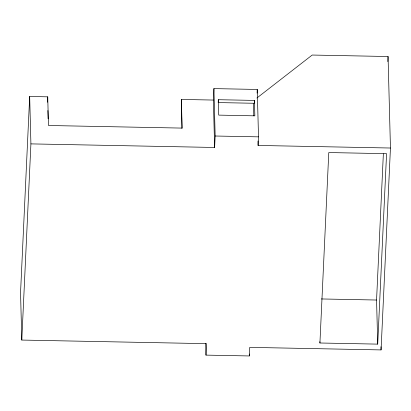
<?xml version="1.0" encoding="UTF-8"?>
<svg xmlns="http://www.w3.org/2000/svg" width="411" height="411" viewBox="0 0 411 411"><rect width="100%" height="100%" fill="white"/><g stroke="black" fill="none" stroke-linecap="round" stroke-linejoin="round"><path stroke-width="0.62" d="M29.674 96.482L30.912 143.886L214.624 147.467L213.381 100.058L181.379 99.436L182.13 128.098L48.483 125.499L47.733 96.832L29.674 96.482L20.55 292.658L21.793 340.061L206.517 343.658L205.983 355.114L249.328 355.957L249.729 347.367L381.064 349.925L390.45 148.022L388.056 56.518L312.201 55.043L256.86 98.039M21.793 340.061L30.912 143.886M47.733 96.832L47.666 102.247M181.379 99.436L181.929 128.417M213.381 100.058L213.915 88.606L257.26 89.449L258.504 136.853L258.103 145.448L390.45 148.022M214.624 147.467L215.159 136.01L213.915 88.606M218.323 99.709L218.19 102.575L254.311 103.274L254.445 100.412L218.323 99.709L218.724 115.111L254.846 115.845L254.445 100.412M257.091 93.133L257.26 89.449M319.922 343L328.779 152.553L386.571 153.678L377.714 344.125L319.922 343L319.886 341.721M377.714 344.125L376.563 300.03L383.36 153.827M387.82 61.609L388.056 56.518M215.159 136.01L258.504 136.853M321.31 298.951L376.563 300.03M380.976 346.725L381.064 349.925M257.985 140.963L258.103 145.448M253.489 103.706L253.808 115.815M249.277 354.035L249.328 355.957M205.68 343.586L205.983 355.114M47.882 110.528L48.102 118.805"/></g></svg>
